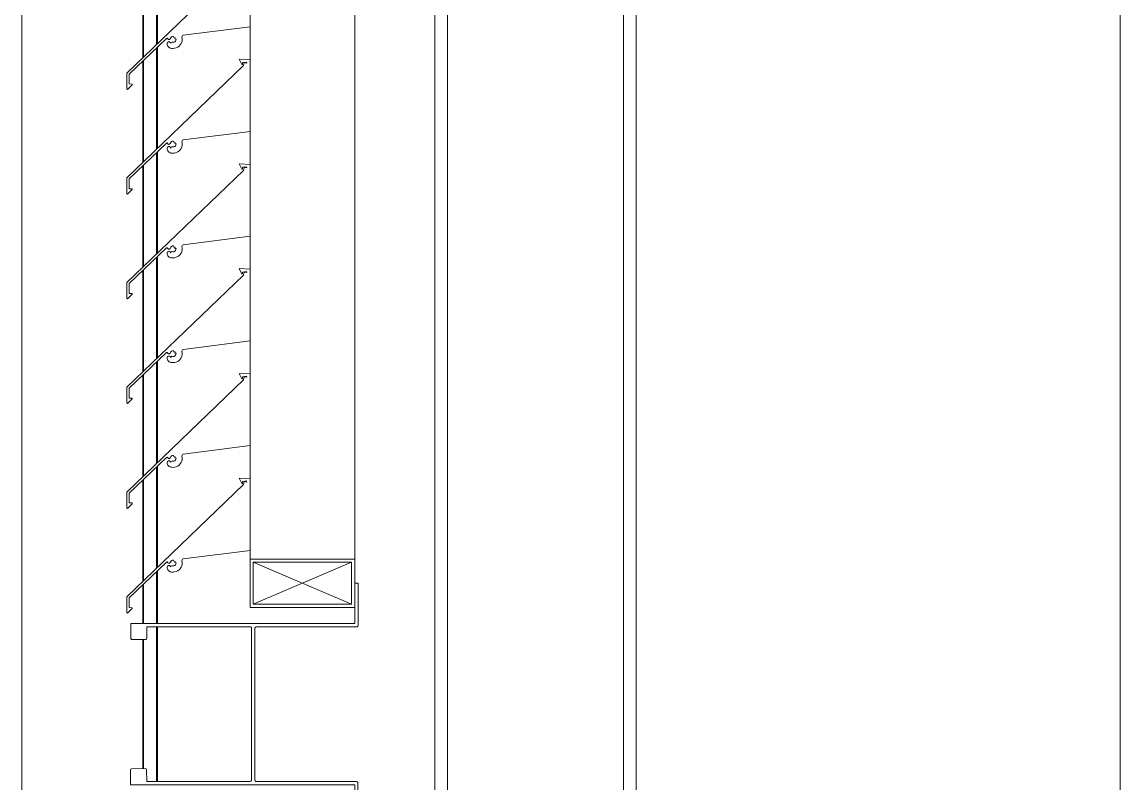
# Model space of a CAD drawing. Header units: millimetres. Extents: x -220592 to 404889, y -217665 to 38245.
# Drawn here: x 7563.93 to 7570.74, y -48072.05 to -48067.33 of the extents above; entities that cross this region are included whole.
import ezdxf

# ---------------------------------------------------------------- set-up
doc = ezdxf.new("R2010")
doc.units = ezdxf.units.MM
doc.linetypes.add('XKITLINE00', pattern=[0])
doc.layers.add('000 - 0_HIDE_OBJ_FRAMING_DEF_SUB_1', color=7, linetype='Continuous')
doc.layers.add('Part', color=7, linetype='Continuous', lineweight=0)

# ---------------------------------------------------------------- blocks, each defined once
blk = doc.blocks.new('*A13471')
at = {"layer": '000 - 0_HIDE_OBJ_FRAMING_DEF_SUB_1', "color": 7, "linetype": 'XKITLINE00', "lineweight": 0}
blk.add_line((-166.903352, 124.690788), (-166.903352, 152.690792), dxfattribs=at)
blk = doc.blocks.new('*A13473')
at = {"layer": '000 - 0_HIDE_OBJ_FRAMING_DEF_SUB_1', "color": 7, "linetype": 'XKITLINE00', "lineweight": 0}
blk.add_line((-166.90336, 124.690788), (-166.903358, 152.690792), dxfattribs=at)
blk = doc.blocks.new('*A13993')
at = {"layer": '000 - 0_HIDE_OBJ_FRAMING_DEF_SUB_1', "color": 7, "linetype": 'XKITLINE00', "lineweight": 0}
for p, q in [((-171.153485, 152.440805), (-171.153485, 124.940805)), ((-171.073485, 124.940805), (-171.073485, 152.440805)), ((-169.983485, 124.940805), (-169.983485, 152.440805)), ((-169.903485, 128.690805), (-169.903485, 148.690805))]:
    blk.add_line(p, q, dxfattribs=at)
blk = doc.blocks.new('*A13995')
at = {"layer": 'Part', "color": 7, "linetype": 'XKITLINE00', "lineweight": 0}
for p, q in [((-171.648652, 139.556249), (-171.648652, 152.756135)), ((-172.298652, 142.656131), (-172.298652, 142.860427)), ((-172.298652, 142.006131), (-172.298652, 142.210427)), ((-172.298652, 141.356131), (-172.298652, 141.560427)), ((-172.298652, 140.706131), (-172.298652, 140.910427)), ((-172.298652, 140.056131), (-172.298652, 140.260427)), ((-172.298652, 139.556249), (-172.298652, 139.610427))]:
    blk.add_line(p, q, dxfattribs=at)
blk = doc.blocks.new('*A14062')
at = {"layer": 'Part', "color": 7, "linetype": 'XKITLINE00', "lineweight": 0}
for p, q in [((-172.338255, 140.018789), (-173.063377, 139.322543)), ((-172.298462, 140.056123), (-172.366148, 140.058745)), ((-172.366148, 140.058745), (-172.350613, 140.025258)), ((-172.350613, 140.025258), (-172.34549, 140.02567)), ((-172.34549, 140.02567), (-172.345361, 140.037861)), ((-172.345361, 140.037861), (-172.320378, 140.041001)), ((-172.335358, 140.037332), (-172.338255, 140.018789)), ((-172.335358, 140.037332), (-172.318342, 140.034428)), ((-172.320378, 140.041001), (-172.318342, 140.034428)), ((-172.298455, 139.610453), (-172.298462, 140.056123)), ((-172.712461, 139.557423), (-172.298455, 139.610453)), ((-173.048341, 139.316176), (-172.817326, 139.537579)), ((-172.817326, 139.537579), (-172.812166, 139.538671)), ((-172.812166, 139.538671), (-172.808512, 139.534044)), ((-172.808512, 139.534044), (-172.804048, 139.53019)), ((-172.798154, 139.530396), (-172.793971, 139.534553)), ((-172.793971, 139.534553), (-172.790857, 139.542126)), ((-172.790857, 139.542126), (-172.78619, 139.546913)), ((-172.78619, 139.546913), (-172.780114, 139.549703)), ((-172.780114, 139.549703), (-172.773442, 139.550125)), ((-172.773442, 139.550125), (-172.77112, 139.542735)), ((-172.77112, 139.542735), (-172.763955, 139.541791)), ((-172.763955, 139.541791), (-172.765124, 139.534731)), ((-172.765124, 139.534731), (-172.757418, 139.533625)), ((-172.720912, 139.545159), (-172.720672, 139.550681)), ((-172.719426, 139.535025), (-172.720912, 139.545159)), ((-172.720672, 139.550681), (-172.717536, 139.555233)), ((-172.719801, 139.524789), (-172.719426, 139.535025)), ((-172.717536, 139.555233), (-172.712461, 139.557423)), ((-172.810019, 139.512761), (-172.812659, 139.507287)), ((-172.812659, 139.507287), (-172.812163, 139.499517)), ((-172.812163, 139.499517), (-172.810428, 139.494021)), ((-172.810428, 139.494021), (-172.807674, 139.488958)), ((-172.804875, 139.515998), (-172.810019, 139.512761)), ((-172.807674, 139.488958), (-172.804002, 139.484515)), ((-172.798797, 139.51601), (-172.804875, 139.515998)), ((-172.804048, 139.53019), (-172.798154, 139.530396)), ((-172.804002, 139.484515), (-172.799549, 139.480857)), ((-172.799549, 139.480857), (-172.794479, 139.478117)), ((-172.793641, 139.512792), (-172.798797, 139.51601)), ((-172.794479, 139.478117), (-172.788978, 139.476398)), ((-172.790699, 139.50732), (-172.793641, 139.512792)), ((-172.788669, 139.512301), (-172.790699, 139.50732)), ((-172.788978, 139.476398), (-172.78325, 139.475762)), ((-172.783858, 139.514708), (-172.788669, 139.512301)), ((-172.77794, 139.513803), (-172.783858, 139.514708)), ((-172.78325, 139.475762), (-172.776451, 139.475664)), ((-172.77144, 139.514147), (-172.77794, 139.513803)), ((-172.776451, 139.475664), (-172.766238, 139.476449)), ((-172.765472, 139.516745), (-172.77144, 139.514147)), ((-172.766238, 139.476449), (-172.756337, 139.479072)), ((-172.76079, 139.521267), (-172.765472, 139.516745)), ((-172.757988, 139.527141), (-172.76079, 139.521267)), ((-172.757418, 139.533625), (-172.757988, 139.527141)), ((-172.756337, 139.479072), (-172.747074, 139.483445)), ((-172.747074, 139.483445), (-172.738758, 139.489423)), ((-172.738758, 139.489423), (-172.731662, 139.49681)), ((-172.731662, 139.49681), (-172.726022, 139.50536)), ((-172.726022, 139.50536), (-172.722024, 139.51479)), ((-172.722024, 139.51479), (-172.719801, 139.524789)), ((-173.063377, 139.322543), (-173.062824, 139.223392)), ((-173.047999, 139.25483), (-173.048341, 139.316176)), ((-173.062824, 139.223392), (-173.058143, 139.220923)), ((-173.058143, 139.220923), (-173.029494, 139.249812)), ((-173.030579, 139.254733), (-173.047999, 139.25483)), ((-173.029494, 139.249812), (-173.030579, 139.254733))]:
    blk.add_line(p, q, dxfattribs=at)
blk = doc.blocks.new('*A14063')
at = {"layer": 'Part', "color": 7, "linetype": 'XKITLINE00', "lineweight": 0}
for p, q in [((-172.298462, 140.706123), (-172.366148, 140.708745)), ((-172.366148, 140.708745), (-172.350613, 140.675258)), ((-172.298455, 140.260453), (-172.298462, 140.706123)), ((-172.338255, 140.668789), (-173.063377, 139.972543)), ((-172.350613, 140.675258), (-172.34549, 140.67567)), ((-172.34549, 140.67567), (-172.345361, 140.687861)), ((-172.345361, 140.687861), (-172.320378, 140.691001)), ((-172.335358, 140.687332), (-172.338255, 140.668789)), ((-172.335358, 140.687332), (-172.318342, 140.684428)), ((-172.320378, 140.691001), (-172.318342, 140.684428)), ((-172.712461, 140.207423), (-172.298455, 140.260453)), ((-173.048341, 139.966176), (-172.817326, 140.187579)), ((-172.817326, 140.187579), (-172.812166, 140.188671)), ((-172.810019, 140.162761), (-172.812659, 140.157287)), ((-172.812659, 140.157287), (-172.812163, 140.149517)), ((-172.812166, 140.188671), (-172.808512, 140.184044)), ((-172.812163, 140.149517), (-172.810428, 140.144021)), ((-172.804875, 140.165998), (-172.810019, 140.162761)), ((-172.808512, 140.184044), (-172.804048, 140.18019)), ((-172.798797, 140.16601), (-172.804875, 140.165998)), ((-172.804048, 140.18019), (-172.798154, 140.180396)), ((-172.793641, 140.162792), (-172.798797, 140.16601)), ((-172.798154, 140.180396), (-172.793971, 140.184553)), ((-172.793971, 140.184553), (-172.790857, 140.192126)), ((-172.790699, 140.15732), (-172.793641, 140.162792)), ((-172.790857, 140.192126), (-172.78619, 140.196913)), ((-172.788669, 140.162301), (-172.790699, 140.15732)), ((-172.783858, 140.164708), (-172.788669, 140.162301)), ((-172.78619, 140.196913), (-172.780114, 140.199703)), ((-172.77794, 140.163803), (-172.783858, 140.164708)), ((-172.780114, 140.199703), (-172.773442, 140.200125)), ((-172.77144, 140.164147), (-172.77794, 140.163803)), ((-172.773442, 140.200125), (-172.77112, 140.192735)), ((-172.765472, 140.166745), (-172.77144, 140.164147)), ((-172.77112, 140.192735), (-172.763955, 140.191791)), ((-172.76079, 140.171267), (-172.765472, 140.166745)), ((-172.763955, 140.191791), (-172.765124, 140.184731)), ((-172.765124, 140.184731), (-172.757418, 140.183625)), ((-172.757988, 140.177141), (-172.76079, 140.171267)), ((-172.757418, 140.183625), (-172.757988, 140.177141)), ((-172.738758, 140.139423), (-172.731662, 140.14681)), ((-172.731662, 140.14681), (-172.726022, 140.15536)), ((-172.726022, 140.15536), (-172.722024, 140.16479)), ((-172.722024, 140.16479), (-172.719801, 140.174789)), ((-172.720912, 140.195159), (-172.720672, 140.200681)), ((-172.719426, 140.185025), (-172.720912, 140.195159)), ((-172.720672, 140.200681), (-172.717536, 140.205233)), ((-172.719801, 140.174789), (-172.719426, 140.185025)), ((-172.717536, 140.205233), (-172.712461, 140.207423)), ((-172.810428, 140.144021), (-172.807674, 140.138958)), ((-172.807674, 140.138958), (-172.804002, 140.134515)), ((-172.804002, 140.134515), (-172.799549, 140.130857)), ((-172.799549, 140.130857), (-172.794479, 140.128117)), ((-172.794479, 140.128117), (-172.788978, 140.126398)), ((-172.788978, 140.126398), (-172.78325, 140.125762)), ((-172.78325, 140.125762), (-172.776451, 140.125664)), ((-172.776451, 140.125664), (-172.766238, 140.126449)), ((-172.766238, 140.126449), (-172.756337, 140.129072)), ((-172.756337, 140.129072), (-172.747074, 140.133445)), ((-172.747074, 140.133445), (-172.738758, 140.139423)), ((-173.063377, 139.972543), (-173.062824, 139.873392)), ((-173.047999, 139.90483), (-173.048341, 139.966176)), ((-173.058143, 139.870923), (-173.029494, 139.899812)), ((-173.030579, 139.904733), (-173.047999, 139.90483)), ((-173.029494, 139.899812), (-173.030579, 139.904733)), ((-173.062824, 139.873392), (-173.058143, 139.870923))]:
    blk.add_line(p, q, dxfattribs=at)
blk = doc.blocks.new('*A14064')
at = {"layer": 'Part', "color": 7, "linetype": 'XKITLINE00', "lineweight": 0}
for p, q in [((-172.338255, 141.318789), (-173.063377, 140.622543)), ((-172.298462, 141.356123), (-172.366148, 141.358745)), ((-172.366148, 141.358745), (-172.350613, 141.325258)), ((-172.350613, 141.325258), (-172.34549, 141.32567)), ((-172.34549, 141.32567), (-172.345361, 141.337861)), ((-172.345361, 141.337861), (-172.320378, 141.341001)), ((-172.335358, 141.337332), (-172.338255, 141.318789)), ((-172.335358, 141.337332), (-172.318342, 141.334428)), ((-172.320378, 141.341001), (-172.318342, 141.334428)), ((-172.298455, 140.910453), (-172.298462, 141.356123)), ((-172.712461, 140.857423), (-172.298455, 140.910453)), ((-173.048341, 140.616176), (-172.817326, 140.837579)), ((-172.817326, 140.837579), (-172.812166, 140.838671)), ((-172.812166, 140.838671), (-172.808512, 140.834044)), ((-172.808512, 140.834044), (-172.804048, 140.83019)), ((-172.804048, 140.83019), (-172.798154, 140.830396)), ((-172.798154, 140.830396), (-172.793971, 140.834553)), ((-172.793971, 140.834553), (-172.790857, 140.842126)), ((-172.790857, 140.842126), (-172.78619, 140.846913)), ((-172.78619, 140.846913), (-172.780114, 140.849703)), ((-172.780114, 140.849703), (-172.773442, 140.850125)), ((-172.773442, 140.850125), (-172.77112, 140.842735)), ((-172.77112, 140.842735), (-172.763955, 140.841791)), ((-172.763955, 140.841791), (-172.765124, 140.834731)), ((-172.765124, 140.834731), (-172.757418, 140.833625)), ((-172.757418, 140.833625), (-172.757988, 140.827141)), ((-172.720912, 140.845159), (-172.720672, 140.850681)), ((-172.719426, 140.835025), (-172.720912, 140.845159)), ((-172.720672, 140.850681), (-172.717536, 140.855233)), ((-172.719801, 140.824789), (-172.719426, 140.835025)), ((-172.717536, 140.855233), (-172.712461, 140.857423)), ((-172.810019, 140.812761), (-172.812659, 140.807287)), ((-172.812659, 140.807287), (-172.812163, 140.799517)), ((-172.812163, 140.799517), (-172.810428, 140.794021)), ((-172.810428, 140.794021), (-172.807674, 140.788958)), ((-172.804875, 140.815998), (-172.810019, 140.812761)), ((-172.807674, 140.788958), (-172.804002, 140.784515)), ((-172.798797, 140.81601), (-172.804875, 140.815998)), ((-172.804002, 140.784515), (-172.799549, 140.780857)), ((-172.799549, 140.780857), (-172.794479, 140.778117)), ((-172.793641, 140.812792), (-172.798797, 140.81601)), ((-172.794479, 140.778117), (-172.788978, 140.776398)), ((-172.790699, 140.80732), (-172.793641, 140.812792)), ((-172.788669, 140.812301), (-172.790699, 140.80732)), ((-172.788978, 140.776398), (-172.78325, 140.775762)), ((-172.783858, 140.814708), (-172.788669, 140.812301)), ((-172.77794, 140.813803), (-172.783858, 140.814708)), ((-172.78325, 140.775762), (-172.776451, 140.775664)), ((-172.77144, 140.814147), (-172.77794, 140.813803)), ((-172.776451, 140.775664), (-172.766238, 140.776449)), ((-172.765472, 140.816745), (-172.77144, 140.814147)), ((-172.766238, 140.776449), (-172.756337, 140.779072)), ((-172.76079, 140.821267), (-172.765472, 140.816745)), ((-172.757988, 140.827141), (-172.76079, 140.821267)), ((-172.756337, 140.779072), (-172.747074, 140.783445)), ((-172.747074, 140.783445), (-172.738758, 140.789423)), ((-172.738758, 140.789423), (-172.731662, 140.79681)), ((-172.731662, 140.79681), (-172.726022, 140.80536)), ((-172.726022, 140.80536), (-172.722024, 140.81479)), ((-172.722024, 140.81479), (-172.719801, 140.824789)), ((-173.063377, 140.622543), (-173.062824, 140.523392)), ((-173.047999, 140.55483), (-173.048341, 140.616176)), ((-173.062824, 140.523392), (-173.058143, 140.520923)), ((-173.058143, 140.520923), (-173.029494, 140.549812)), ((-173.030579, 140.554733), (-173.047999, 140.55483)), ((-173.029494, 140.549812), (-173.030579, 140.554733))]:
    blk.add_line(p, q, dxfattribs=at)
blk = doc.blocks.new('*A14065')
at = {"layer": 'Part', "color": 7, "linetype": 'XKITLINE00', "lineweight": 0}
for p, q in [((-172.298462, 142.006123), (-172.366148, 142.008745)), ((-172.366148, 142.008745), (-172.350613, 141.975258)), ((-172.34549, 141.97567), (-172.345361, 141.987861)), ((-172.345361, 141.987861), (-172.320378, 141.991001)), ((-172.335358, 141.987332), (-172.338255, 141.968789)), ((-172.335358, 141.987332), (-172.318342, 141.984428)), ((-172.320378, 141.991001), (-172.318342, 141.984428)), ((-172.298455, 141.560453), (-172.298462, 142.006123)), ((-172.338255, 141.968789), (-173.063377, 141.272543)), ((-172.350613, 141.975258), (-172.34549, 141.97567)), ((-172.712461, 141.507423), (-172.298455, 141.560453)), ((-173.048341, 141.266176), (-172.817326, 141.487579)), ((-172.817326, 141.487579), (-172.812166, 141.488671)), ((-172.810019, 141.462761), (-172.812659, 141.457287)), ((-172.812659, 141.457287), (-172.812163, 141.449517)), ((-172.812166, 141.488671), (-172.808512, 141.484044)), ((-172.812163, 141.449517), (-172.810428, 141.444021)), ((-172.810428, 141.444021), (-172.807674, 141.438958)), ((-172.804875, 141.465998), (-172.810019, 141.462761)), ((-172.808512, 141.484044), (-172.804048, 141.48019)), ((-172.798797, 141.46601), (-172.804875, 141.465998)), ((-172.804048, 141.48019), (-172.798154, 141.480396)), ((-172.793641, 141.462792), (-172.798797, 141.46601)), ((-172.798154, 141.480396), (-172.793971, 141.484553)), ((-172.793971, 141.484553), (-172.790857, 141.492126)), ((-172.790699, 141.45732), (-172.793641, 141.462792)), ((-172.790857, 141.492126), (-172.78619, 141.496913)), ((-172.788669, 141.462301), (-172.790699, 141.45732)), ((-172.783858, 141.464708), (-172.788669, 141.462301)), ((-172.78619, 141.496913), (-172.780114, 141.499703)), ((-172.77794, 141.463803), (-172.783858, 141.464708)), ((-172.780114, 141.499703), (-172.773442, 141.500125)), ((-172.77144, 141.464147), (-172.77794, 141.463803)), ((-172.773442, 141.500125), (-172.77112, 141.492735)), ((-172.765472, 141.466745), (-172.77144, 141.464147)), ((-172.77112, 141.492735), (-172.763955, 141.491791)), ((-172.76079, 141.471267), (-172.765472, 141.466745)), ((-172.763955, 141.491791), (-172.765124, 141.484731)), ((-172.765124, 141.484731), (-172.757418, 141.483625)), ((-172.757988, 141.477141), (-172.76079, 141.471267)), ((-172.757418, 141.483625), (-172.757988, 141.477141)), ((-172.738758, 141.439423), (-172.731662, 141.44681)), ((-172.731662, 141.44681), (-172.726022, 141.45536)), ((-172.726022, 141.45536), (-172.722024, 141.46479)), ((-172.722024, 141.46479), (-172.719801, 141.474789)), ((-172.720912, 141.495159), (-172.720672, 141.500681)), ((-172.719426, 141.485025), (-172.720912, 141.495159)), ((-172.720672, 141.500681), (-172.717536, 141.505233)), ((-172.719801, 141.474789), (-172.719426, 141.485025)), ((-172.717536, 141.505233), (-172.712461, 141.507423)), ((-172.807674, 141.438958), (-172.804002, 141.434515)), ((-172.804002, 141.434515), (-172.799549, 141.430857)), ((-172.799549, 141.430857), (-172.794479, 141.428117)), ((-172.794479, 141.428117), (-172.788978, 141.426398)), ((-172.788978, 141.426398), (-172.78325, 141.425762)), ((-172.78325, 141.425762), (-172.776451, 141.425664)), ((-172.776451, 141.425664), (-172.766238, 141.426449)), ((-172.766238, 141.426449), (-172.756337, 141.429072)), ((-172.756337, 141.429072), (-172.747074, 141.433445)), ((-172.747074, 141.433445), (-172.738758, 141.439423)), ((-173.063377, 141.272543), (-173.062824, 141.173392)), ((-173.047999, 141.20483), (-173.048341, 141.266176)), ((-173.062824, 141.173392), (-173.058143, 141.170923)), ((-173.058143, 141.170923), (-173.029494, 141.199812)), ((-173.030579, 141.204733), (-173.047999, 141.20483)), ((-173.029494, 141.199812), (-173.030579, 141.204733))]:
    blk.add_line(p, q, dxfattribs=at)
blk = doc.blocks.new('*A14066')
at = {"layer": 'Part', "color": 7, "linetype": 'XKITLINE00', "lineweight": 0}
for p, q in [((-172.338255, 142.618789), (-173.063377, 141.922543)), ((-172.298462, 142.656123), (-172.366148, 142.658745)), ((-172.366148, 142.658745), (-172.350613, 142.625258)), ((-172.350613, 142.625258), (-172.34549, 142.62567)), ((-172.34549, 142.62567), (-172.345361, 142.637861)), ((-172.345361, 142.637861), (-172.320378, 142.641001)), ((-172.335358, 142.637332), (-172.338255, 142.618789)), ((-172.335358, 142.637332), (-172.318342, 142.634428)), ((-172.320378, 142.641001), (-172.318342, 142.634428)), ((-172.298455, 142.210453), (-172.298462, 142.656123)), ((-172.712461, 142.157423), (-172.298455, 142.210453)), ((-173.048341, 141.916176), (-172.817326, 142.137579)), ((-172.817326, 142.137579), (-172.812166, 142.138671)), ((-172.812166, 142.138671), (-172.808512, 142.134044)), ((-172.808512, 142.134044), (-172.804048, 142.13019)), ((-172.804048, 142.13019), (-172.798154, 142.130396)), ((-172.798154, 142.130396), (-172.793971, 142.134553)), ((-172.793971, 142.134553), (-172.790857, 142.142126)), ((-172.790857, 142.142126), (-172.78619, 142.146913)), ((-172.78619, 142.146913), (-172.780114, 142.149703)), ((-172.780114, 142.149703), (-172.773442, 142.150125)), ((-172.773442, 142.150125), (-172.77112, 142.142735)), ((-172.77112, 142.142735), (-172.763955, 142.141791)), ((-172.763955, 142.141791), (-172.765124, 142.134731)), ((-172.765124, 142.134731), (-172.757418, 142.133625)), ((-172.757988, 142.127141), (-172.76079, 142.121267)), ((-172.757418, 142.133625), (-172.757988, 142.127141)), ((-172.722024, 142.11479), (-172.719801, 142.124789)), ((-172.720912, 142.145159), (-172.720672, 142.150681)), ((-172.719426, 142.135025), (-172.720912, 142.145159)), ((-172.720672, 142.150681), (-172.717536, 142.155233)), ((-172.719801, 142.124789), (-172.719426, 142.135025)), ((-172.717536, 142.155233), (-172.712461, 142.157423)), ((-172.810019, 142.112761), (-172.812659, 142.107287)), ((-172.812659, 142.107287), (-172.812163, 142.099517)), ((-172.812163, 142.099517), (-172.810428, 142.094021)), ((-172.810428, 142.094021), (-172.807674, 142.088958)), ((-172.804875, 142.115998), (-172.810019, 142.112761)), ((-172.807674, 142.088958), (-172.804002, 142.084515)), ((-172.798797, 142.11601), (-172.804875, 142.115998)), ((-172.804002, 142.084515), (-172.799549, 142.080857)), ((-172.799549, 142.080857), (-172.794479, 142.078117)), ((-172.793641, 142.112792), (-172.798797, 142.11601)), ((-172.794479, 142.078117), (-172.788978, 142.076398)), ((-172.790699, 142.10732), (-172.793641, 142.112792)), ((-172.788669, 142.112301), (-172.790699, 142.10732)), ((-172.788978, 142.076398), (-172.78325, 142.075762)), ((-172.783858, 142.114708), (-172.788669, 142.112301)), ((-172.77794, 142.113803), (-172.783858, 142.114708)), ((-172.78325, 142.075762), (-172.776451, 142.075664)), ((-172.77144, 142.114147), (-172.77794, 142.113803)), ((-172.776451, 142.075664), (-172.766238, 142.076449)), ((-172.765472, 142.116745), (-172.77144, 142.114147)), ((-172.766238, 142.076449), (-172.756337, 142.079072)), ((-172.76079, 142.121267), (-172.765472, 142.116745)), ((-172.756337, 142.079072), (-172.747074, 142.083445)), ((-172.747074, 142.083445), (-172.738758, 142.089423)), ((-172.738758, 142.089423), (-172.731662, 142.09681)), ((-172.731662, 142.09681), (-172.726022, 142.10536)), ((-172.726022, 142.10536), (-172.722024, 142.11479)), ((-173.063377, 141.922543), (-173.062824, 141.823392)), ((-173.058143, 141.820923), (-173.029494, 141.849812)), ((-173.047999, 141.85483), (-173.048341, 141.916176)), ((-173.030579, 141.854733), (-173.047999, 141.85483)), ((-173.029494, 141.849812), (-173.030579, 141.854733)), ((-173.062824, 141.823392), (-173.058143, 141.820923))]:
    blk.add_line(p, q, dxfattribs=at)
blk = doc.blocks.new('*A14067')
at = {"layer": 'Part', "color": 7, "linetype": 'XKITLINE00', "lineweight": 0}
for p, q in [((-172.298462, 143.306123), (-172.366148, 143.308745)), ((-172.366148, 143.308745), (-172.350613, 143.275258)), ((-172.34549, 143.27567), (-172.345361, 143.287861)), ((-172.345361, 143.287861), (-172.320378, 143.291001)), ((-172.335358, 143.287332), (-172.338255, 143.268789)), ((-172.335358, 143.287332), (-172.318342, 143.284428)), ((-172.320378, 143.291001), (-172.318342, 143.284428)), ((-172.298455, 142.860453), (-172.298462, 143.306123)), ((-172.338255, 143.268789), (-173.063377, 142.572543)), ((-172.350613, 143.275258), (-172.34549, 143.27567)), ((-172.720672, 142.800681), (-172.717536, 142.805233)), ((-172.717536, 142.805233), (-172.712461, 142.807423)), ((-172.712461, 142.807423), (-172.298455, 142.860453)), ((-173.048341, 142.566176), (-172.817326, 142.787579)), ((-172.817326, 142.787579), (-172.812166, 142.788671)), ((-172.810019, 142.762761), (-172.812659, 142.757287)), ((-172.812659, 142.757287), (-172.812163, 142.749517)), ((-172.812166, 142.788671), (-172.808512, 142.784044)), ((-172.812163, 142.749517), (-172.810428, 142.744021)), ((-172.810428, 142.744021), (-172.807674, 142.738958)), ((-172.804875, 142.765998), (-172.810019, 142.762761)), ((-172.808512, 142.784044), (-172.804048, 142.78019)), ((-172.807674, 142.738958), (-172.804002, 142.734515)), ((-172.798797, 142.76601), (-172.804875, 142.765998)), ((-172.804048, 142.78019), (-172.798154, 142.780396)), ((-172.804002, 142.734515), (-172.799549, 142.730857)), ((-172.793641, 142.762792), (-172.798797, 142.76601)), ((-172.798154, 142.780396), (-172.793971, 142.784553)), ((-172.793971, 142.784553), (-172.790857, 142.792126)), ((-172.790699, 142.75732), (-172.793641, 142.762792)), ((-172.790857, 142.792126), (-172.78619, 142.796913)), ((-172.788669, 142.762301), (-172.790699, 142.75732)), ((-172.783858, 142.764708), (-172.788669, 142.762301)), ((-172.78619, 142.796913), (-172.780114, 142.799703)), ((-172.77794, 142.763803), (-172.783858, 142.764708)), ((-172.780114, 142.799703), (-172.773442, 142.800125)), ((-172.77144, 142.764147), (-172.77794, 142.763803)), ((-172.773442, 142.800125), (-172.77112, 142.792735)), ((-172.765472, 142.766745), (-172.77144, 142.764147)), ((-172.77112, 142.792735), (-172.763955, 142.791791)), ((-172.76079, 142.771267), (-172.765472, 142.766745)), ((-172.763955, 142.791791), (-172.765124, 142.784731)), ((-172.765124, 142.784731), (-172.757418, 142.783625)), ((-172.757988, 142.777141), (-172.76079, 142.771267)), ((-172.757418, 142.783625), (-172.757988, 142.777141)), ((-172.747074, 142.733445), (-172.738758, 142.739423)), ((-172.738758, 142.739423), (-172.731662, 142.74681)), ((-172.731662, 142.74681), (-172.726022, 142.75536)), ((-172.726022, 142.75536), (-172.722024, 142.76479)), ((-172.722024, 142.76479), (-172.719801, 142.774789)), ((-172.720912, 142.795159), (-172.720672, 142.800681)), ((-172.719426, 142.785025), (-172.720912, 142.795159)), ((-172.719801, 142.774789), (-172.719426, 142.785025)), ((-172.799549, 142.730857), (-172.794479, 142.728117)), ((-172.794479, 142.728117), (-172.788978, 142.726398)), ((-172.788978, 142.726398), (-172.78325, 142.725762)), ((-172.78325, 142.725762), (-172.776451, 142.725664)), ((-172.776451, 142.725664), (-172.766238, 142.726449)), ((-172.766238, 142.726449), (-172.756337, 142.729072)), ((-172.756337, 142.729072), (-172.747074, 142.733445)), ((-173.063377, 142.572543), (-173.062824, 142.473392)), ((-173.047999, 142.50483), (-173.048341, 142.566176)), ((-173.062824, 142.473392), (-173.058143, 142.470923)), ((-173.058143, 142.470923), (-173.029494, 142.499812)), ((-173.030579, 142.504733), (-173.047999, 142.50483)), ((-173.029494, 142.499812), (-173.030579, 142.504733))]:
    blk.add_line(p, q, dxfattribs=at)
blk = doc.blocks.new('*A14077')
at = {"layer": 'Part', "color": 7, "linetype": 'XKITLINE00', "lineweight": 0}
for p, q in [((-172.298652, 139.256249), (-172.298652, 139.556249)), ((-171.648652, 139.556249), (-172.298652, 139.556249)), ((-172.278652, 139.276249), (-171.668652, 139.536249)), ((-172.278652, 139.536249), (-171.668652, 139.276249)), ((-172.278652, 139.276249), (-172.278652, 139.536249)), ((-172.278652, 139.536249), (-171.668652, 139.536249)), ((-171.668652, 139.536249), (-171.668652, 139.276249)), ((-171.648652, 139.256249), (-171.648652, 139.556249)), ((-171.668652, 139.276249), (-172.278652, 139.276249)), ((-172.298652, 139.256249), (-171.648652, 139.256249))]:
    blk.add_line(p, q, dxfattribs=at)
blk = doc.blocks.new('*A14078')
at = {"layer": 'Part', "color": 7, "linetype": 'XKITLINE00', "lineweight": 0}
for p, q in [((-171.648937, 139.40603), (-171.648981, 139.15603)), ((-171.628937, 139.406027), (-171.648937, 139.40603)), ((-171.628982, 139.146027), (-171.628937, 139.406027)), ((-171.648981, 139.15603), (-173.03898, 139.156273)), ((-173.03898, 139.156273), (-173.038236, 139.062446)), ((-172.938996, 139.066255), (-172.938984, 139.136255)), ((-172.938984, 139.136255), (-172.295157, 139.135382)), ((-172.295157, 139.135382), (-172.29067, 139.131698)), ((-172.29067, 139.131698), (-172.288986, 139.126142)), ((-172.288986, 139.126142), (-172.289912, 138.182315)), ((-172.26915, 138.186138), (-172.268986, 139.126138)), ((-172.268986, 139.126138), (-172.268224, 139.129965)), ((-172.268224, 139.129965), (-172.26454, 139.134452)), ((-172.26454, 139.134452), (-172.258984, 139.136137)), ((-172.258984, 139.136137), (-171.635157, 139.136789)), ((-171.635157, 139.136789), (-171.630669, 139.140471)), ((-171.630669, 139.140471), (-171.628982, 139.146027)), ((-173.038236, 139.062446), (-173.034553, 139.057957)), ((-173.034553, 139.057957), (-173.028998, 139.056271)), ((-172.945171, 139.057018), (-172.940682, 139.0607)), ((-172.940682, 139.0607), (-172.938996, 139.066255)), ((-173.028998, 139.056271), (-172.945171, 139.057018)), ((-173.039139, 138.246273), (-173.039155, 138.156273)), ((-173.037453, 138.251828), (-173.039139, 138.246273)), ((-173.032965, 138.25551), (-173.037453, 138.251828)), ((-172.949138, 138.256257), (-173.032965, 138.25551)), ((-172.943582, 138.254571), (-172.949138, 138.256257)), ((-172.9399, 138.250082), (-172.943582, 138.254571)), ((-172.939152, 138.176255), (-172.9399, 138.250082)), ((-172.299152, 138.176144), (-172.939152, 138.176255)), ((-172.293596, 138.177828), (-172.299152, 138.176144)), ((-172.289912, 138.182315), (-172.293596, 138.177828)), ((-172.267465, 138.180582), (-172.26915, 138.186138)), ((-172.262978, 138.176899), (-172.267465, 138.180582)), ((-171.639152, 138.176028), (-172.262978, 138.176899)), ((-171.633596, 138.174342), (-171.639152, 138.176028)), ((-171.629914, 138.169854), (-171.633596, 138.174342)), ((-173.039155, 138.156273), (-171.649155, 138.15603)), ((-171.649155, 138.15603), (-171.649199, 137.90603)), ((-171.629199, 137.906027), (-171.629914, 138.169854)), ((-171.649199, 137.90603), (-171.629199, 137.906027))]:
    blk.add_line(p, q, dxfattribs=at)
blk = doc.blocks.new('*A14100')
at = {"layer": '000 - 0_HIDE_OBJ_FRAMING_DEF_SUB_1', "color": 7, "linetype": 'XKITLINE00', "lineweight": 0}
for p, q in [((-173.713199, 132.288511), (-173.713199, 145.088511)), ((-172.87913, 142.749453), (-172.87913, 143.378347)), ((-172.873025, 142.755315), (-172.873025, 143.384198)), ((-172.964598, 142.667389), (-172.964598, 143.296435)), ((-172.958493, 142.67325), (-172.958493, 143.302286)), ((-172.87913, 142.099453), (-172.87913, 142.728347)), ((-172.873025, 142.105315), (-172.873025, 142.734198)), ((-172.964598, 142.017389), (-172.964598, 142.646435)), ((-172.958493, 142.02325), (-172.958493, 142.652286)), ((-172.87913, 141.449453), (-172.87913, 142.078347)), ((-172.873025, 141.455315), (-172.873025, 142.084198)), ((-172.964598, 141.367389), (-172.964598, 141.996435)), ((-172.958493, 141.37325), (-172.958493, 142.002286)), ((-172.87913, 140.799453), (-172.87913, 141.428347)), ((-172.873025, 140.805315), (-172.873025, 141.434198)), ((-172.964598, 140.717389), (-172.964598, 141.346435)), ((-172.958493, 140.72325), (-172.958493, 141.352286)), ((-172.87913, 140.149453), (-172.87913, 140.778347)), ((-172.873025, 140.155315), (-172.873025, 140.784198)), ((-172.964598, 140.067389), (-172.964598, 140.696435)), ((-172.958493, 140.07325), (-172.958493, 140.702286)), ((-172.87913, 139.499453), (-172.87913, 140.128347)), ((-172.873025, 139.505315), (-172.873025, 140.134198)), ((-172.964598, 139.417389), (-172.964598, 140.046435)), ((-172.958493, 139.42325), (-172.958493, 140.052286)), ((-172.87913, 139.156245), (-172.87913, 139.478347)), ((-172.873025, 139.156244), (-172.873025, 139.484198)), ((-172.958493, 139.156259), (-172.958493, 139.402286)), ((-172.964598, 139.15626), (-172.964598, 139.396435)), ((-172.87913, 138.176245), (-172.87913, 139.136174)), ((-172.873025, 138.176244), (-172.873025, 139.136166)), ((-172.964598, 138.256119), (-172.964598, 139.056845)), ((-172.958493, 138.256174), (-172.958493, 139.056899))]:
    blk.add_line(p, q, dxfattribs=at)

msp = doc.modelspace()

# ---------------------------------------------------------------- block references
at = {"color": 7, "lineweight": 0}
for name in ['*A13471', '*A13473', '*A13995', '*A13993', '*A14100', '*A14067', '*A14066', '*A14065', '*A14064', '*A14063', '*A14062', '*A14077', '*A14078']:
    msp.add_blockref(name, (7737.6457, -48210.2152), dxfattribs=at)

doc.saveas('drawing.dxf')
